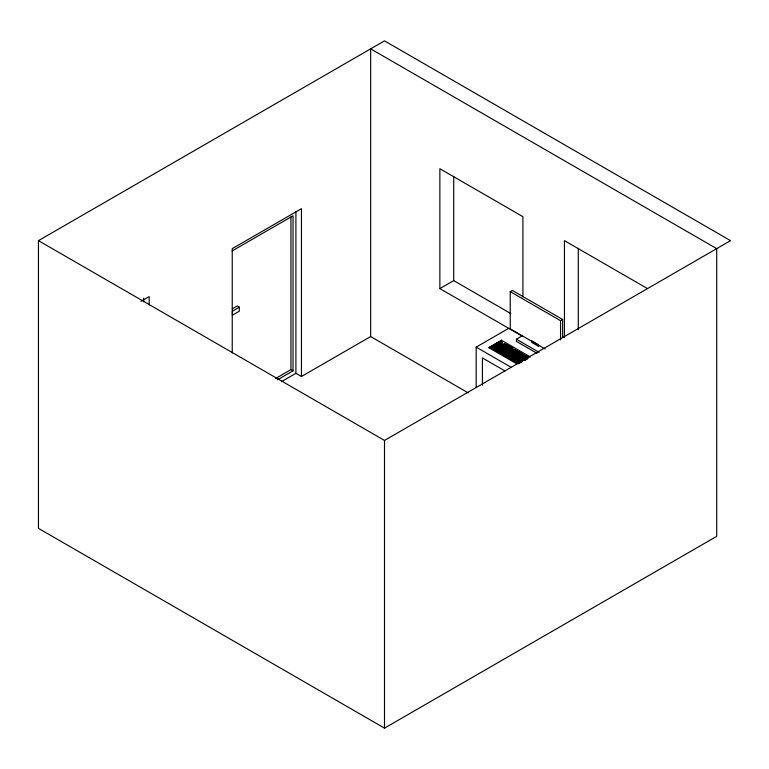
<?xml version="1.0" encoding="UTF-8"?>
<svg xmlns="http://www.w3.org/2000/svg" width="769" height="769" viewBox="0 0 769 769"><rect width="100%" height="100%" fill="white"/><g stroke="black" fill="none" stroke-linecap="round" stroke-linejoin="round"><path stroke-width="1.15" d="M499.763 347.021L499.831 346.252L501.83 348.213M500.484 341.917L500.561 341.148L502.561 343.109L501.186 343.906L499.11 342.705L499.475 341.772L501.109 342.714L501.186 343.906M500.206 345.598L500.273 344.839L502.272 346.8M500.494 344.156L500.561 343.387L502.561 345.358L502.695 344.618L504.329 345.569L504.695 346.588M500.331 348.943L500.408 348.174L502.407 350.135M502.013 348.319L502.08 347.55L504.079 349.511M502.465 350.174L502.541 349.405L504.541 351.366M504.512 344.243L504.589 343.474L506.579 345.435L505.214 346.233L503.137 345.031L504.589 343.474M504.137 349.549L504.214 348.78L506.213 350.741M504.752 346.617L504.829 345.848L506.829 347.819M504.877 348.299L504.954 347.54L506.954 349.501M506.963 352.769L506.608 351.75L504.964 350.808L504.897 351.577L504.772 350.356L503.128 349.405L504.214 348.78M506.761 345.541L506.838 344.772L508.838 346.732L508.963 346.002L510.606 346.944L510.962 347.963L511.097 347.232L512.74 348.174L513.096 349.193L511.721 349.991L507.521 347.559L508.963 346.002M506.704 347.751L506.781 346.982L508.78 348.943M506.569 350.952L506.646 350.183L508.645 352.144L508.713 351.375L510.356 352.327L510.712 353.346M507.127 349.607L507.204 348.838L513.471 353.259L511.635 354.317L510.001 353.375L509.636 354.307M509.03 348.28L508.963 349.049L511.029 350.241L509.03 348.28L507.944 348.905L507.588 349.837L509.655 351.039L509.587 349.847L507.944 348.905M509.568 354.278L509.645 353.509L511.645 355.47M511.087 350.279L511.164 349.511L513.163 351.471L513.298 350.741L514.932 351.683L515.297 352.702L513.923 353.5L513.846 352.308L512.212 351.366L511.846 352.298M511.01 353.519L511.087 352.75L513.086 354.711M511.395 352.067L511.472 351.298L513.471 353.259M515.211 355.941L513.221 353.98L511.769 355.538L511.779 354.74L513.779 356.701L512.404 357.498L512.327 356.307L510.693 355.365L510.328 356.297L508.194 355.067L509.645 353.509M513.144 354.749L513.221 353.98M513.759 353.432L513.836 352.663L515.836 354.624M516.278 357.335L516.201 358.104L514.201 356.143L512.76 357.7L516.903 360.094L518.277 359.306L516.278 357.335L514.826 358.902L514.759 357.71L513.115 356.768L512.76 357.7M514.701 350.126L514.769 349.357L516.768 351.318M514.922 355.768L514.99 354.999L516.989 356.97M515.893 354.663L515.97 353.894L517.97 355.864M516.951 351.423L517.018 350.654L519.017 352.615L517.643 353.413L517.575 352.221L515.932 351.279L515.576 352.212L521.911 355.874L523.285 355.076L521.286 353.115L519.834 354.672M517.172 357.076L517.239 356.307L519.238 358.267M517.672 355.691L517.748 354.922L519.748 356.883M518.018 354.278L518.095 353.509L520.094 355.47M519.075 352.654L519.152 351.885L521.151 353.846M518.575 359.469L518.642 358.7L520.642 360.671M519.306 358.306L519.373 357.537L521.372 359.498M519.921 356.989L519.998 356.22L521.997 358.181M520.152 355.509L520.229 354.74L522.228 356.701M521.209 353.884L521.286 353.115M521.469 359.507L521.545 358.738L523.545 360.699M522.055 358.219L522.132 357.45L524.131 359.411L522.757 360.209L522.68 359.027L521.046 358.075L520.68 359.008L520.546 357.787L518.912 356.845L518.546 357.777M522.286 356.739L522.353 355.97L524.352 357.931L522.987 358.729L522.91 357.547L521.276 356.595L520.911 357.527M524.295 355.663L524.362 354.894L526.361 356.854M526.073 359.729L524.439 358.787L522.718 360.603M524.65 358.104L524.727 357.335L526.361 358.287L525.275 358.912L523.641 357.96L523.276 358.902M526.544 356.96L526.611 356.191L528.255 357.133L527.169 357.758L525.535 356.816L525.169 357.748L527.236 358.95L527.169 357.758M498.552 349.76L498.658 349.001L500.475 350.058L500.859 351.087L499.485 351.875L497.187 350.549L498.658 349.001M514.028 358.69L514.134 357.941L515.951 358.988L516.335 360.017L514.961 360.815L512.663 359.488L514.134 357.941M516.816 360.296L516.912 359.546L518.729 360.594L519.113 361.632L517.585 360.748M519.479 361.843L519.575 361.084L521.392 362.132M495.678 348.097L495.813 347.367L497.879 348.559L498.293 349.607M499.283 345.012L496.812 343.589L497.014 342.897L499.619 344.397L500.11 345.492M497.908 345.81L495.438 344.377L495.649 343.743L498.648 345.464L499.187 346.588M496.87 343.647L497.226 342.714L498.87 343.656L498.937 344.848M497.072 347.501L496.707 348.434L498.783 349.635L498.706 348.444L497.072 347.501L498.158 346.877L500.158 348.838M499.119 344.945L500.561 343.387M498.831 346.396L500.273 344.839M500.408 348.174L498.956 349.732L501.032 350.933L502.541 349.405M501.253 346.185L502.695 344.618M501.321 346.694L502.964 347.636L503.032 348.818L504.406 348.03L502.407 346.069L500.965 347.626L500.83 346.406L499.187 345.464M502.08 347.55L500.638 349.107L502.705 350.308M504.829 345.848L503.378 347.415L503.253 346.194L501.609 345.243M503.512 349.097L504.954 347.54M505.387 346.329L506.838 344.772M503.522 352.365L504.964 350.808M505.195 351.741L506.646 350.183M505.762 350.395L507.204 348.838M506.31 352.836L505.944 353.769L508.021 354.961L507.944 353.778L506.31 352.836L507.396 352.212L509.395 354.173M508.713 351.375L507.271 352.942L507.194 351.75L505.56 350.808M507.886 351.625L509.338 350.068M509.655 348.79L511.097 347.232M509.722 351.068L511.164 349.511M510.02 352.856L511.472 351.298M513.682 349.982L513.327 350.914L515.393 352.106L515.326 350.924L513.682 349.982L514.769 349.357M512.394 354.221L513.836 352.663M514.759 352.836L514.394 353.769L516.47 354.97L516.393 353.778L514.759 352.836L515.845 352.212L517.845 354.173M513.548 356.566L514.99 354.999M515.97 353.894L514.519 355.451L514.394 354.24L512.75 353.288M516.643 355.067L518.095 353.509M515.797 357.864L517.239 356.307M516.297 356.48L517.748 354.922M517.71 353.442L519.152 351.885M517.201 360.267L518.642 358.7M518.777 356.297L520.229 354.74M517.931 359.094L519.373 357.537M520.104 360.296L521.545 358.738M523.276 355.518L522.92 356.451L524.987 357.652L524.919 356.46L523.276 355.518L524.362 354.894M522.987 360.344L524.439 358.787M527.303 358.979L528.745 357.422M493.871 345.281L494.131 344.627L497.226 346.415L497.783 347.55M515.826 360.171L515.441 361.094L517.739 362.42L517.643 361.219L515.826 360.171L516.912 359.546M519.575 361.084L518.104 362.632L519.642 363.516M494.727 347.992L494.313 348.895L496.918 350.395L496.793 349.184L494.727 347.992L495.813 347.367M490.968 346.963L491.439 346.088L493.89 347.501L494.073 348.751L490.968 346.963L492.525 345.464L494.976 346.877L495.447 347.963M495.438 344.377L495.928 343.522L498.533 345.021L499.619 344.397M501.004 340.83L501.388 340.215L530.389 356.96M494.025 345.194L495.649 343.743M494.131 344.627L492.496 346.079L495.428 347.771M516.912 363.92L488.959 347.78L501.388 340.215M38.45 240.649L384.5 40.863L730.55 240.649L384.5 440.435L38.45 240.649L38.45 528.351L384.5 728.137L716.708 536.339L716.708 248.637L370.658 48.851L370.658 336.553L468.225 392.882M140.987 301.323L149.186 296.594L149.186 304.985M232.113 250.963L293.027 215.791L293.027 370.831L277.542 379.771M232.286 308.85L237.227 305.995L239.303 307.196L239.303 311.195L232.382 315.184L232.382 311.195L239.303 307.196M275.465 378.579L290.951 369.629L293.027 370.831M522.92 296.988L522.92 216.675L439.868 168.728L439.868 288.606L453.71 280.608L510.808 313.579M281.454 381.664L295.911 373.311L301.448 376.512L370.658 336.553M545.154 348.982L510.231 328.824L510.231 291.643L512.327 290.442L562.639 319.491L562.639 337.485M476.174 387.518L476.174 347.127L508.703 328.344M488.959 347.78L500.561 341.148M498.87 343.656L499.946 343.032L500.311 344.051L498.235 342.859L498.312 342.09L499.946 343.032M501.109 342.714L502.195 342.09M493.89 347.501L494.976 346.877M494.563 344.368L497.562 346.088L498.648 345.464M497.226 346.415L496.14 347.04L493.054 345.252M499.475 344.012L501.119 344.964L502.205 344.329M499.831 346.252L497.812 347.386L497.562 346.088M500.83 346.406L501.917 345.781M496.793 349.184L497.879 348.559M498.706 348.444L499.792 347.819M503.503 344.099L505.137 345.041L506.223 344.416M498.745 346.877L500.388 347.819L501.475 347.194M503.253 346.194L504.329 345.569M537.07 353.317L516.403 341.388L516.403 339.225L522.478 335.717M502.964 347.636L504.041 347.011M497.572 349.626L499.389 350.683L500.475 350.058M499.321 348.799L500.955 349.741L502.042 349.116M506.463 346.8L505.377 347.425L503.743 346.473M505.752 345.396L507.386 346.338L508.472 345.714M503.724 348.492L502.638 349.126L500.994 348.174M506.781 346.982L505.694 347.607L507.338 348.549L507.405 349.732M499.735 352.019L502.263 351.087L512.087 356.758L513.538 358.412L512.164 359.2L499.735 352.019L502.263 351.087M503.868 348.165L505.512 349.107L506.588 348.482M501.455 350.03L503.089 350.972L504.176 350.347M507.338 348.549L508.415 347.924M504.772 350.356L505.848 349.722M507.886 346.627L509.52 347.578L510.606 346.944M506.117 349.462L507.761 350.404L508.838 349.78M509.587 349.847L510.674 349.222M503.878 351.433L505.521 352.375L506.608 351.75M510.01 347.857L511.654 348.809L512.74 348.174M510.231 291.643L560.553 320.702L562.639 319.491M507.194 351.75L508.28 351.125M508.251 350.693L509.885 351.635L510.972 351.01M510.078 350.135L511.712 351.077L512.798 350.453M507.944 353.778L509.03 353.154M507.627 352.01L509.27 352.952L510.356 352.327M512.212 351.366L513.298 350.741M510.001 353.375L511.087 352.75M510.385 351.923L512.019 352.865L513.106 352.24M515.326 350.924L516.403 350.299M513.846 352.308L514.932 351.683M515.932 351.279L517.018 350.654M508.559 354.134L510.193 355.076L511.279 354.451M510.693 355.365L511.779 354.74M517.575 352.221L518.662 351.596M514.394 354.24L515.47 353.605M516.393 353.778L517.479 353.154M512.327 356.307L513.413 355.682M512.135 354.605L513.769 355.547L514.855 354.922M501.177 351.712L511.001 357.383L512.087 356.758M513.115 356.768L514.201 356.143M518.066 352.51L519.709 353.452L520.786 352.827M514.884 354.519L516.518 355.47L517.604 354.836M513.913 355.634L515.547 356.576L516.633 355.951M519.729 354.451L518.642 355.076L517.008 354.134M514.759 357.71L515.845 357.085M516.662 355.547L518.296 356.489L519.383 355.864M520.2 353.74L521.834 354.682L522.92 354.057M518.912 356.845L519.998 356.22M513.048 358.565L514.865 359.613L515.951 358.988M516.162 356.931L517.797 357.873L518.883 357.249M519.142 355.365L520.776 356.316L521.863 355.682M538.329 346.165L538.329 344.637L531.735 340.84L531.735 342.359L538.329 346.165L539.723 345.358M515.192 357.96L516.826 358.912L517.912 358.287M521.276 356.595L522.353 355.97M520.546 357.787L521.632 357.162M521.046 358.075L522.132 357.45M518.287 358.162L519.931 359.104L521.017 358.479M522.91 357.547L523.997 356.912M524.919 356.46L526.006 355.836M517.643 361.219L518.729 360.594M517.566 359.334L519.2 360.277L520.286 359.652M523.641 357.96L524.727 357.335M525.535 356.816L526.611 356.191M522.68 359.027L523.766 358.392M520.459 359.363L522.103 360.305L523.18 359.681M525.775 359.2L526.861 358.565M647.498 288.596L564.446 240.649L564.446 337.745M439.868 288.606L522.92 336.553M516.403 339.225L539.136 352.356M523.353 359.411L524.987 360.353M521.94 361.978L520.065 360.892L519.296 361.593L521.151 360.267L519.277 361.459L519.2 360.277M509.395 356.018L513.538 358.412M514.797 359.133L516.335 360.017M518.498 361.709L520.315 362.757M489.584 347.03L518.585 363.775M476.174 347.127L511.318 367.409M505.012 370.966L482.403 357.912L482.403 385.211M511.001 357.383L512.164 359.2M514.865 359.613L514.961 360.815M499.389 350.683L499.485 351.875M525.275 358.912L525.352 360.094M521.834 354.682L521.911 355.874M522.103 360.305L522.17 361.497M520.776 356.316L520.853 357.498M519.709 353.452L519.777 354.644M519.931 359.104L519.998 360.286M518.296 356.489L518.373 357.681M517.797 357.873L517.873 359.056M516.518 355.47L516.595 356.653M516.826 358.912L516.903 360.094M515.547 356.576L515.624 357.758M513.769 355.547L513.846 356.739M512.019 352.865L512.096 354.057M511.654 348.809L511.721 349.991M511.712 351.077L511.789 352.269M511.635 354.317L511.712 355.509M509.885 351.635L509.962 352.827M510.193 355.076L510.27 356.268M509.52 347.578L509.597 348.761M509.27 352.952L509.338 354.134M507.761 350.404L507.828 351.596M507.386 346.338L507.463 347.53M505.137 345.041L505.214 346.233M505.512 349.107L505.579 350.289M505.521 352.375L505.589 353.567M503.089 350.972L503.166 352.164M501.119 344.964L501.186 346.146M500.955 349.741L501.032 350.933M500.388 347.819L500.456 349.011M578.288 248.243L578.288 329.757M560.553 320.702L560.553 339.888M453.71 176.322L453.71 280.608M384.5 440.435L384.5 728.137M301.448 376.512L301.448 208.687L232.238 248.647L232.238 352.933M295.911 211.485L295.911 373.311M290.951 216.983L290.951 369.629M143.649 298.189L143.649 301.784"/></g></svg>
